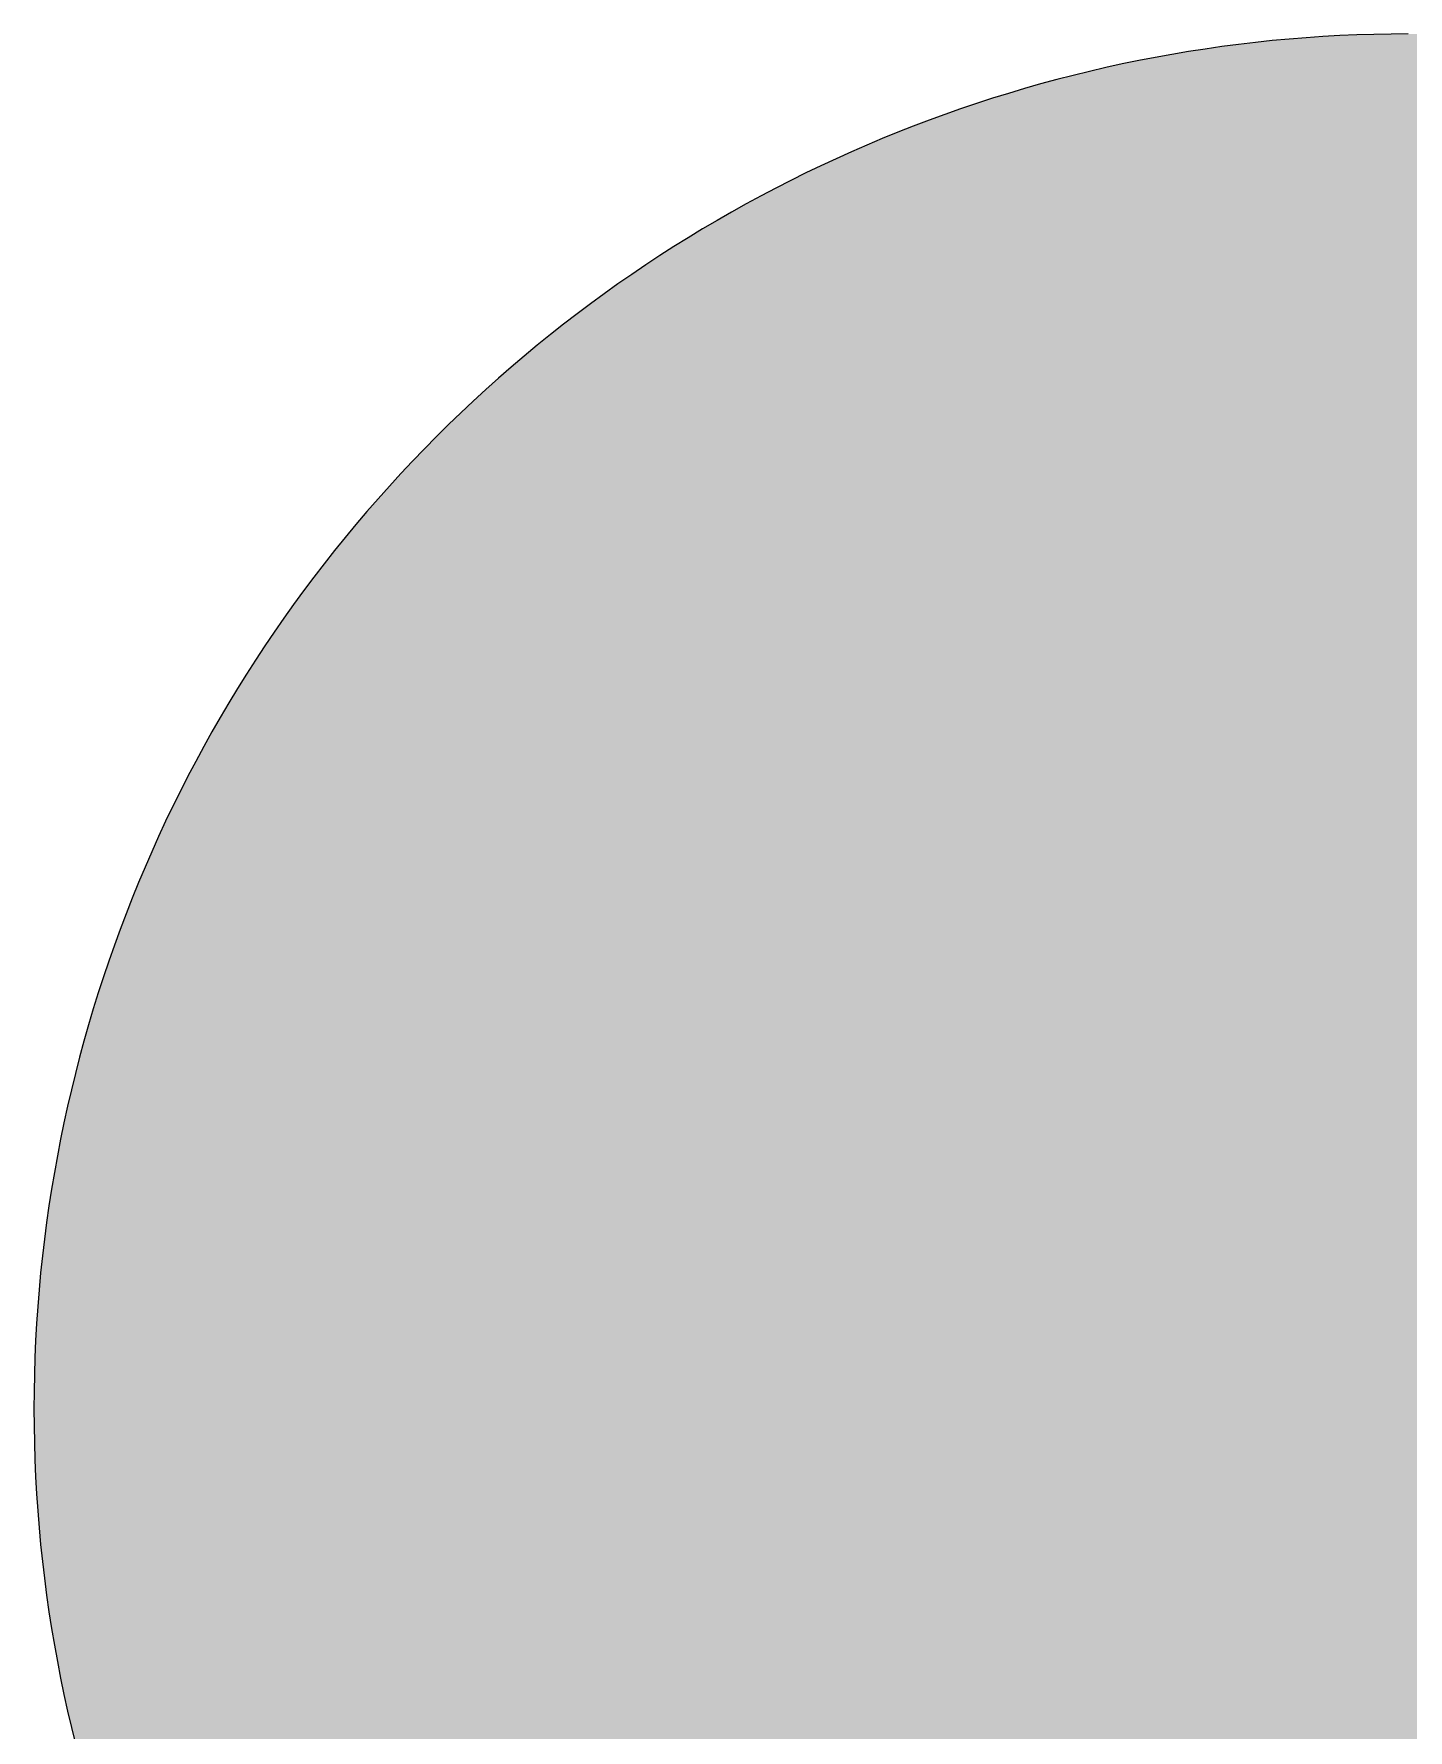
# Model space of a CAD drawing. Header units: metres. Extents: x -10.3 to 25.7, y -1.5 to 11.3.
# Drawn here: x -3.116 to 0.059, y 7.432 to 11.349 of the extents above; entities that cross this region are included whole.
import ezdxf

# ---------------------------------------------------------------- set-up
doc = ezdxf.new("R2010")
doc.units = ezdxf.units.M

msp = doc.modelspace()

# ---------------------------------------------------------------- hatches: boundary and pattern name
at = {"true_color": 0xf1efea}
msp.add_hatch(color=7, dxfattribs=at).paths.add_polyline_path([(3.234186, 8.174435), (3.233889, 8.213849), (3.233202, 8.253245), (3.231984, 8.292563), (3.230232, 8.331806), (3.228021, 8.371049), (3.225354, 8.410139), (3.222231, 8.449232), (3.218649, 8.488169), (3.214533, 8.527106), (3.209961, 8.565893), (3.204858, 8.604602), (3.199371, 8.643236), (3.19335, 8.681792), (3.186873, 8.720198), (3.17994, 8.758526), (3.172548, 8.796704), (3.1647, 8.834804), (3.156393, 8.872751), (3.14763, 8.910545), (3.138411, 8.948264), (3.128733, 8.985908), (3.118599, 9.023321), (3.107931, 9.060659), (3.096882, 9.097769), (3.085452, 9.134801), (3.073488, 9.171683), (3.061068, 9.208334), (3.048267, 9.24491), (3.034932, 9.281258), (3.021216, 9.317531), (3.007041, 9.353573), (2.992488, 9.389387), (2.977476, 9.425048), (2.962008, 9.460556), (2.946081, 9.495914), (2.929698, 9.530966), (2.912934, 9.565943), (2.895789, 9.600614), (2.878188, 9.635132), (2.860128, 9.669422), (2.841687, 9.703559), (2.82279, 9.737393), (2.803434, 9.771071), (2.783775, 9.804524), (2.763582, 9.837671), (2.743086, 9.870665), (2.722131, 9.903356), (2.700717, 9.935894), (2.678925, 9.968126), (2.656749, 10.00013), (2.63412, 10.031828), (2.611182, 10.063298), (2.587713, 10.09454), (2.563938, 10.125479), (2.539707, 10.156112), (2.51517, 10.186514), (2.490102, 10.216691), (2.464725, 10.246484), (2.43897, 10.276049), (2.412759, 10.305311), (2.386239, 10.334342), (2.359266, 10.362995), (2.331909, 10.391339), (2.304249, 10.419383), (2.27613, 10.447118), (2.247786, 10.474475), (2.219133, 10.501448), (2.190102, 10.527968), (2.16084, 10.554179), (2.131275, 10.579934), (2.101482, 10.605311), (2.071305, 10.630304), (2.040903, 10.654916), (2.01027, 10.679147), (1.979331, 10.702922), (1.948089, 10.726316), (1.916619, 10.749329), (1.884843, 10.771958), (1.852917, 10.794134), (1.820685, 10.815926), (1.788147, 10.83734), (1.755456, 10.858295), (1.722462, 10.878791), (1.689315, 10.898984), (1.655862, 10.918721), (1.622184, 10.937999), (1.58835, 10.956896), (1.554213, 10.975337), (1.519923, 10.993397), (1.485405, 11.010998), (1.450734, 11.028221), (1.415757, 11.044985), (1.380705, 11.06129), (1.345347, 11.077217), (1.309839, 11.092685), (1.274178, 11.107697), (1.238286, 11.122328), (1.202244, 11.136425), (1.166049, 11.150216), (1.129701, 11.163476), (1.093125, 11.176277), (1.056474, 11.188697), (1.019592, 11.200661), (0.98256, 11.212166), (0.945375, 11.223215), (0.908112, 11.233808), (0.870621, 11.243942), (0.833055, 11.25362), (0.795336, 11.262839), (0.757542, 11.27168), (0.719517, 11.279984), (0.681495, 11.287832), (0.643242, 11.295224), (0.604914, 11.30216), (0.566508, 11.308637), (0.528027, 11.31458), (0.489393, 11.320142), (0.450684, 11.32517), (0.411822, 11.329742), (0.37296, 11.333858), (0.334023, 11.337515), (0.29493, 11.340641), (0.255765, 11.343308), (0.216597, 11.345516), (0.177354, 11.347193), (0.137958, 11.348411), (0.098565, 11.349173), (0.059169, 11.349404), (0.019698, 11.349173), (-0.019698, 11.348411), (-0.059019, 11.347193), (-0.098262, 11.345516), (-0.137505, 11.343308), (-0.176595, 11.340641), (-0.215685, 11.337515), (-0.254622, 11.333858), (-0.293562, 11.329742), (-0.332346, 11.32517), (-0.371058, 11.320142), (-0.409689, 11.31458), (-0.448248, 11.308637), (-0.486651, 11.30216), (-0.524982, 11.295224), (-0.563157, 11.287832), (-0.601257, 11.279984), (-0.639204, 11.27168), (-0.677001, 11.262839), (-0.71472, 11.25362), (-0.752361, 11.243942), (-0.789777, 11.233808), (-0.827115, 11.223215), (-0.864222, 11.212166), (-0.901257, 11.200661), (-0.938136, 11.188697), (-0.97479, 11.176277), (-1.011366, 11.163476), (-1.047714, 11.150216), (-1.083984, 11.136425), (-1.120026, 11.122328), (-1.15584, 11.107697), (-1.191501, 11.092685), (-1.227012, 11.077217), (-1.262367, 11.06129), (-1.297497, 11.044985), (-1.332396, 11.028221), (-1.367067, 11.010998), (-1.401585, 10.993397), (-1.435875, 10.975337), (-1.470012, 10.956896), (-1.503846, 10.937999), (-1.537527, 10.918721), (-1.570977, 10.898984), (-1.604124, 10.878791), (-1.637121, 10.858295), (-1.669809, 10.83734), (-1.702347, 10.815926), (-1.734579, 10.794134), (-1.766583, 10.771958), (-1.798284, 10.749329), (-1.829754, 10.726316), (-1.860996, 10.702922), (-1.891932, 10.679147), (-1.922565, 10.654916), (-1.95297, 10.630304), (-1.983144, 10.605311), (-2.012937, 10.579934), (-2.042505, 10.554179), (-2.071764, 10.527968), (-2.100798, 10.501448), (-2.129448, 10.474475), (-2.157795, 10.447118), (-2.185911, 10.419383), (-2.213574, 10.391339), (-2.240928, 10.362995), (-2.267904, 10.334342), (-2.294421, 10.305311), (-2.320635, 10.276049), (-2.34639, 10.246484), (-2.371764, 10.216691), (-2.396757, 10.186514), (-2.421369, 10.156112), (-2.445603, 10.125479), (-2.469375, 10.09454), (-2.492769, 10.063298), (-2.515782, 10.031828), (-2.538414, 10.00013), (-2.560587, 9.968126), (-2.582382, 9.935894), (-2.603793, 9.903356), (-2.624748, 9.870665), (-2.645247, 9.837671), (-2.66544, 9.804524), (-2.685174, 9.771071), (-2.704452, 9.737393), (-2.723352, 9.703559), (-2.74179, 9.669422), (-2.75985, 9.635132), (-2.777454, 9.600614), (-2.794674, 9.565943), (-2.811438, 9.530966), (-2.827746, 9.495914), (-2.84367, 9.460556), (-2.859138, 9.425048), (-2.87415, 9.389387), (-2.888781, 9.353573), (-2.902878, 9.317531), (-2.916669, 9.281258), (-2.929929, 9.24491), (-2.94273, 9.208334), (-2.95515, 9.171683), (-2.967114, 9.134801), (-2.978622, 9.097769), (-2.989671, 9.060659), (-3.000261, 9.023321), (-3.010395, 8.985908), (-3.020073, 8.948264), (-3.029295, 8.910545), (-3.038133, 8.872751), (-3.04644, 8.834804), (-3.054288, 8.796704), (-3.06168, 8.758526), (-3.068613, 8.720198), (-3.07509, 8.681792), (-3.081033, 8.643236), (-3.086595, 8.604602), (-3.091626, 8.565893), (-3.096198, 8.527106), (-3.100311, 8.488169), (-3.103971, 8.449232), (-3.107094, 8.410139), (-3.109761, 8.371049), (-3.111972, 8.331806), (-3.113646, 8.292563), (-3.114867, 8.253245), (-3.115629, 8.213849), (-3.115857, 8.174378), (-3.115629, 8.134982), (-3.114867, 8.095586), (-3.113646, 8.05619), (-3.111972, 8.016947), (-3.109761, 7.977782), (-3.107094, 7.938614), (-3.103971, 7.899524), (-3.100311, 7.860587), (-3.096198, 7.821725), (-3.091626, 7.782863), (-3.086595, 7.744151), (-3.081033, 7.70552), (-3.07509, 7.667039), (-3.068613, 7.628633), (-3.06168, 7.590305), (-3.054288, 7.552052), (-3.04644, 7.514027), (-3.038133, 7.476005), (-3.029295, 7.438208), (-3.020073, 7.400489), (-3.010395, 7.362923), (-3.000261, 7.325432), (-2.989671, 7.288172), (-2.978622, 7.250987), (-2.967114, 7.213952), (-2.95515, 7.177073), (-2.94273, 7.140419), (-2.929929, 7.103843), (-2.916669, 7.067495), (-2.902878, 7.0313), (-2.888781, 6.995258), (-2.87415, 6.959369), (-2.859138, 6.923708), (-2.84367, 6.888197), (-2.827746, 6.852842), (-2.811438, 6.81779), (-2.794674, 6.782813), (-2.777454, 6.748142), (-2.75985, 6.713624), (-2.74179, 6.679334), (-2.723352, 6.645197), (-2.704452, 6.611363), (-2.685174, 6.577682), (-2.66544, 6.544232), (-2.645247, 6.511085), (-2.624748, 6.478088), (-2.603793, 6.4454), (-2.582382, 6.412862), (-2.560587, 6.38063), (-2.538414, 6.348701), (-2.515782, 6.316925), (-2.492769, 6.285455), (-2.469375, 6.254213), (-2.445603, 6.223277), (-2.421369, 6.192644), (-2.396757, 6.162239), (-2.371764, 6.132065), (-2.34639, 6.102272), (-2.320635, 6.072704), (-2.294421, 6.043445), (-2.267904, 6.014411), (-2.240928, 5.985761), (-2.213574, 5.957414), (-2.185911, 5.929298), (-2.157795, 5.901635), (-2.129448, 5.874281), (-2.100798, 5.847305), (-2.071764, 5.820788), (-2.042505, 5.794574), (-2.012937, 5.768819), (-1.983144, 5.743445), (-1.95297, 5.718374), (-1.922565, 5.69384), (-1.891932, 5.669606), (-1.860996, 5.645834), (-1.829754, 5.622362), (-1.798284, 5.599427), (-1.766583, 5.576795), (-1.734579, 5.554622), (-1.702347, 5.532827), (-1.669809, 5.511416), (-1.637121, 5.490461), (-1.604124, 5.469962), (-1.570977, 5.449769), (-1.537527, 5.43011), (-1.503846, 5.410757), (-1.470012, 5.391857), (-1.435875, 5.373419), (-1.401585, 5.355359), (-1.367067, 5.337755), (-1.332396, 5.32061), (-1.297497, 5.303846), (-1.262367, 5.287463), (-1.227012, 5.271539), (-1.191501, 5.256071), (-1.15584, 5.241059), (-1.120026, 5.226503), (-1.083984, 5.212331), (-1.047714, 5.198615), (-1.011366, 5.18528), (-0.97479, 5.172479), (-0.938136, 5.160059), (-0.901257, 5.148095), (-0.864222, 5.136665), (-0.827115, 5.125616), (-0.789777, 5.114948), (-0.752361, 5.104814), (-0.71472, 5.095136), (-0.677001, 5.085914), (-0.639204, 5.077151), (-0.601257, 5.068847), (-0.563157, 5.060999), (-0.524982, 5.053607), (-0.486651, 5.046671), (-0.448248, 5.040194), (-0.409689, 5.034176), (-0.371058, 5.028689), (-0.332346, 5.023583), (-0.293562, 5.019011), (-0.254622, 5.014898), (-0.215685, 5.011316), (-0.176595, 5.00819), (-0.137505, 5.005523), (-0.098262, 5.003315), (-0.059019, 5.001563), (-0.019698, 5.000342), (0.019698, 4.999658), (0.059169, 4.999427), (0.098565, 4.999658), (0.137958, 5.000342), (0.177354, 5.001563), (0.216597, 5.003315), (0.255765, 5.005523), (0.29493, 5.00819), (0.334023, 5.011316), (0.37296, 5.014898), (0.411822, 5.019011), (0.450684, 5.023583), (0.489393, 5.028689), (0.528027, 5.034176), (0.566508, 5.040194), (0.604914, 5.046671), (0.643242, 5.053607), (0.681495, 5.060999), (0.719517, 5.068847), (0.757542, 5.077151), (0.795336, 5.085914), (0.833055, 5.095136), (0.870621, 5.104814), (0.908112, 5.114948), (0.945375, 5.125616), (0.98256, 5.136665), (1.019592, 5.148095), (1.056474, 5.160059), (1.093125, 5.172479), (1.129701, 5.18528), (1.166049, 5.198615), (1.202244, 5.212331), (1.238286, 5.226503), (1.274178, 5.241059), (1.309839, 5.256071), (1.345347, 5.271539), (1.380705, 5.287463), (1.415757, 5.303846), (1.450734, 5.32061), (1.485405, 5.337755), (1.519923, 5.355359), (1.554213, 5.373419), (1.58835, 5.391857), (1.622184, 5.410757), (1.655862, 5.43011), (1.689315, 5.449769), (1.722462, 5.469962), (1.755456, 5.490461), (1.788147, 5.511416), (1.820685, 5.532827), (1.852917, 5.554622), (1.884843, 5.576795), (1.916619, 5.599427), (1.948089, 5.622362), (1.979331, 5.645834), (2.01027, 5.669606), (2.040903, 5.69384), (2.071305, 5.718374), (2.101482, 5.743445), (2.131275, 5.768819), (2.16084, 5.794574), (2.190102, 5.820788), (2.219133, 5.847305), (2.247786, 5.874281), (2.27613, 5.901635), (2.304249, 5.929298), (2.331909, 5.957414), (2.359266, 5.985761), (2.386239, 6.014411), (2.412759, 6.043445), (2.43897, 6.072704), (2.464725, 6.102272), (2.490102, 6.132065), (2.51517, 6.162239), (2.539707, 6.192644), (2.563938, 6.223277), (2.587713, 6.254213), (2.611182, 6.285455), (2.63412, 6.316925), (2.656749, 6.348701), (2.678925, 6.38063), (2.700717, 6.412862), (2.722131, 6.4454), (2.743086, 6.478088), (2.763582, 6.511085), (2.783775, 6.544232), (2.803434, 6.577682), (2.82279, 6.611363), (2.841687, 6.645197), (2.860128, 6.679334), (2.878188, 6.713624), (2.895789, 6.748142), (2.912934, 6.782813), (2.929698, 6.81779), (2.946081, 6.852842), (2.962008, 6.888197), (2.977476, 6.923708), (2.992488, 6.959369), (3.007041, 6.995258), (3.021216, 7.0313), (3.034932, 7.067495), (3.048267, 7.103843), (3.061068, 7.140419), (3.073488, 7.177073), (3.085452, 7.213952), (3.096882, 7.250987), (3.107931, 7.288172), (3.118599, 7.325432), (3.128733, 7.362923), (3.138411, 7.400489), (3.14763, 7.438208), (3.156393, 7.476005), (3.1647, 7.514027), (3.172548, 7.552052), (3.17994, 7.590305), (3.186873, 7.628633), (3.19335, 7.667039), (3.199371, 7.70552), (3.204858, 7.744151), (3.209961, 7.782863), (3.214533, 7.821725), (3.218649, 7.860587), (3.222231, 7.899524), (3.225354, 7.938614), (3.228021, 7.977782), (3.230232, 8.016947), (3.231984, 8.05619), (3.233202, 8.095586), (3.233889, 8.134982), (3.234117, 8.174378)])
at = {"true_color": 0x9b9b9b}
h = msp.add_hatch(color=253, dxfattribs=at)
h.paths.add_polyline_path([(-1.851105, 8.216771), (-1.851165, 8.21804), (-1.85109, 8.219336), (-1.85109, 8.220554), (-1.851012, 8.22185), (-1.851012, 8.223146), (-1.850937, 8.224442), (-1.850862, 8.225735), (-1.850709, 8.226956), (-1.850631, 8.228252), (-1.850481, 8.229545), (-1.850328, 8.230766), (-1.850175, 8.232062), (-1.850022, 8.233355), (-1.849869, 8.234576), (-1.849719, 8.235872), (-1.849488, 8.23709), (-1.84926, 8.238386), (-1.849032, 8.239604), (-1.848804, 8.2409), (-1.848576, 8.242118), (-1.84827, 8.243414), (-1.848042, 8.244635), (-1.847736, 8.245853), (-1.847433, 8.247071), (-1.847127, 8.248367), (-1.846821, 8.249588), (-1.84644, 8.250806), (-1.846137, 8.252024), (-1.845756, 8.253245), (-1.845375, 8.254463), (-1.844994, 8.255684), (-1.844613, 8.256902), (-1.844232, 8.258045), (-1.843773, 8.259263), (-1.843317, 8.260484), (-1.842936, 8.261627), (-1.84248, 8.262845), (-1.841946, 8.264066), (-1.841487, 8.265209), (-1.841031, 8.266352), (-1.840497, 8.26757), (-1.839963, 8.268713), (-1.839432, 8.269856), (-1.838898, 8.270999), (-1.838364, 8.272217), (-1.83783, 8.27336), (-1.837221, 8.274428), (-1.836612, 8.275571), (-1.836078, 8.276714), (-1.835469, 8.277857), (-1.834782, 8.279), (-1.834173, 8.280068), (-1.833564, 8.281211), (-1.832877, 8.282276), (-1.832193, 8.283344), (-1.831506, 8.284487), (-1.830819, 8.285552), (-1.830135, 8.28662), (-1.829448, 8.287688), (-1.828686, 8.288753), (-1.828002, 8.289821), (-1.82724, 8.290811), (-1.826478, 8.291879), (-1.825716, 8.292944), (-1.800297, 8.326814), (-1.799502, 8.327921), (-1.798665, 8.328986), (-1.797825, 8.330129), (-1.797063, 8.331272), (-1.796226, 8.33234), (-1.795386, 8.333483), (-1.794624, 8.334626), (-1.793787, 8.335769), (-1.793025, 8.336912), (-1.792188, 8.338055), (-1.791426, 8.339198), (-1.790664, 8.340341), (-1.789824, 8.341484), (-1.789062, 8.342627), (-1.7883, 8.34377), (-1.787538, 8.344913), (-1.786776, 8.346056), (-1.786014, 8.347199), (-1.785252, 8.348417), (-1.78449, 8.34956), (-1.783728, 8.350703), (-1.783044, 8.351924), (-1.782282, 8.353067), (-1.78152, 8.354285), (-1.780833, 8.355428), (-1.780071, 8.356649), (-1.779384, 8.357792), (-1.778622, 8.35901), (-1.777938, 8.360153), (-1.777251, 8.361371), (-1.776489, 8.362592), (-1.775805, 8.363735), (-1.775118, 8.364953), (-1.774431, 8.366174), (-1.773747, 8.367392), (-1.77306, 8.368535), (-1.772376, 8.369753), (-1.771689, 8.370974), (-1.771002, 8.372192), (-1.770393, 8.373413), (-1.769709, 8.374631), (-1.769022, 8.375849), (-1.768413, 8.37707), (-1.767726, 8.378288), (-1.767117, 8.379584), (-1.766508, 8.380802), (-1.765821, 8.382023), (-1.765212, 8.383241), (-1.764603, 8.384462), (-1.763994, 8.385755), (-1.763382, 8.386976), (-1.762773, 8.388194), (-1.762164, 8.38949), (-1.761555, 8.390708), (-1.760946, 8.392004), (-1.760334, 8.393225), (-1.759725, 8.394443), (-1.759191, 8.395739), (-1.758582, 8.397035), (-1.758048, 8.398253), (-1.757439, 8.399549), (-1.756905, 8.400767), (-1.756296, 8.402063), (-1.755762, 8.403359), (-1.588302, 8.788142), (-1.587513, 8.789921), (-1.586676, 8.791673), (-1.585836, 8.793425), (-1.584924, 8.79518), (-1.584009, 8.796932), (-1.583094, 8.798609), (-1.582104, 8.800283), (-1.581036, 8.80196), (-1.580046, 8.803562), (-1.578978, 8.805161), (-1.577835, 8.80676), (-1.57677, 8.808284), (-1.575627, 8.809886), (-1.574406, 8.811332), (-1.573188, 8.812856), (-1.57197, 8.814305), (-1.570749, 8.815754), (-1.569453, 8.8172), (-1.56816, 8.818571), (-1.566864, 8.819945), (-1.565493, 8.821316), (-1.564119, 8.822612), (-1.562748, 8.823905), (-1.561377, 8.825201), (-1.559928, 8.826422), (-1.558482, 8.82764), (-1.556958, 8.828858), (-1.555509, 8.830001), (-1.553985, 8.831144), (-1.552461, 8.832287), (-1.550862, 8.833355), (-1.54926, 8.834423), (-1.547736, 8.835413), (-1.546062, 8.836403), (-1.54446, 8.837393), (-1.542783, 8.838308), (-1.541184, 8.839223), (-1.539507, 8.840138), (-1.537755, 8.840975), (-1.536078, 8.841812), (-1.534326, 8.842574), (-1.532574, 8.843336), (-1.530822, 8.844023), (-1.529067, 8.844785), (-1.527315, 8.845394), (-1.525488, 8.846081), (-1.523658, 8.846615), (-1.521828, 8.847224), (-1.520001, 8.847758), (-1.518171, 8.848289), (-1.516344, 8.848748), (-1.514439, 8.849204), (-1.512534, 8.849585), (-1.510704, 8.849966), (-1.508799, 8.850272), (-1.506894, 8.850575), (-1.504989, 8.850881), (-1.503009, 8.851109), (-1.501104, 8.851262), (-1.499121, 8.851415), (-1.497216, 8.851568), (-1.495236, 8.851643), (-1.493253, 8.851718), (-1.491348, 8.851718), (-0.432939, 8.851769), (-0.431025, 8.851718), (-0.429045, 8.851643), (-0.427065, 8.851568), (-0.42516, 8.851415), (-0.423177, 8.851262), (-0.421272, 8.851109), (-0.419292, 8.850881), (-0.417387, 8.850575), (-0.415482, 8.850272), (-0.413577, 8.849966), (-0.411672, 8.849585), (-0.409842, 8.849204), (-0.407937, 8.848748), (-0.40611, 8.848289), (-0.404205, 8.847758), (-0.402375, 8.847224), (-0.400545, 8.846615), (-0.398793, 8.846081), (-0.396966, 8.845394), (-0.395211, 8.844785), (-0.393384, 8.844023), (-0.391632, 8.843336), (-0.389877, 8.842574), (-0.388203, 8.841812), (-0.386448, 8.840975), (-0.384774, 8.840138), (-0.383097, 8.839223), (-0.38142, 8.838308), (-0.379821, 8.837393), (-0.378144, 8.836403), (-0.376542, 8.835413), (-0.374943, 8.834423), (-0.373344, 8.833355), (-0.37182, 8.832287), (-0.370296, 8.831144), (-0.368772, 8.830001), (-0.367248, 8.828858), (-0.365799, 8.82764), (-0.36435, 8.826422), (-0.362904, 8.825201), (-0.361533, 8.823905), (-0.360084, 8.822612), (-0.358713, 8.821316), (-0.357417, 8.819945), (-0.356046, 8.818571), (-0.35475, 8.8172), (-0.353532, 8.815754), (-0.352236, 8.814305), (-0.351015, 8.812856), (-0.349797, 8.811332), (-0.348654, 8.809886), (-0.347511, 8.808284), (-0.346368, 8.80676), (-0.3453, 8.805161), (-0.344235, 8.803562), (-0.343167, 8.80196), (-0.342177, 8.800283), (-0.341187, 8.798609), (-0.340197, 8.796932), (-0.339282, 8.79518), (-0.338442, 8.793425), (-0.33753, 8.791673), (-0.33669, 8.789921), (-0.335928, 8.788091), (-0.168432, 8.403374), (-0.167907, 8.402063), (-0.167373, 8.400767), (-0.166764, 8.399549), (-0.16623, 8.398253), (-0.165621, 8.397035), (-0.165087, 8.395739), (-0.164478, 8.394443), (-0.163869, 8.393225), (-0.16326, 8.392004), (-0.162726, 8.390708), (-0.162117, 8.38949), (-0.161508, 8.388194), (-0.160896, 8.386976), (-0.160287, 8.385755), (-0.159678, 8.384462), (-0.158991, 8.383241), (-0.158382, 8.382023), (-0.157773, 8.380802), (-0.157086, 8.379584), (-0.156477, 8.378288), (-0.155793, 8.37707), (-0.155181, 8.375849), (-0.154497, 8.374631), (-0.153888, 8.373413), (-0.153201, 8.372192), (-0.152514, 8.370974), (-0.15183, 8.369753), (-0.151143, 8.368535), (-0.150459, 8.367392), (-0.149772, 8.366174), (-0.149085, 8.364953), (-0.148401, 8.363735), (-0.147714, 8.362592), (-0.14703, 8.361371), (-0.146343, 8.360153), (-0.145581, 8.35901), (-0.144894, 8.357792), (-0.144132, 8.356649), (-0.143448, 8.355428), (-0.142686, 8.354285), (-0.141999, 8.353067), (-0.141237, 8.351924), (-0.140475, 8.350703), (-0.139713, 8.34956), (-0.138951, 8.348417), (-0.138267, 8.347199), (-0.137505, 8.346056), (-0.136743, 8.344913), (-0.135903, 8.34377), (-0.135141, 8.342627), (-0.134379, 8.341484), (-0.133617, 8.340341), (-0.132855, 8.339198), (-0.132018, 8.338055), (-0.131256, 8.336912), (-0.130416, 8.335769), (-0.129654, 8.334626), (-0.128817, 8.333483), (-0.128055, 8.33234), (-0.127218, 8.331272), (-0.126378, 8.330129), (-0.125541, 8.328986), (-0.124701, 8.327921), (-0.123939, 8.326778), (-0.098484, 8.292959), (-0.097728, 8.291879), (-0.096966, 8.290811), (-0.096279, 8.289821), (-0.095517, 8.288753), (-0.094833, 8.287688), (-0.094071, 8.28662), (-0.093384, 8.285552), (-0.092697, 8.284487), (-0.092013, 8.283344), (-0.091326, 8.282276), (-0.090717, 8.281211), (-0.09003, 8.280068), (-0.089421, 8.279), (-0.088812, 8.277857), (-0.088203, 8.276714), (-0.087594, 8.275571), (-0.086982, 8.274428), (-0.086451, 8.27336), (-0.085839, 8.272217), (-0.085308, 8.270999), (-0.084774, 8.269856), (-0.08424, 8.268713), (-0.083784, 8.26757), (-0.08325, 8.266352), (-0.082716, 8.265209), (-0.08226, 8.264066), (-0.081801, 8.262845), (-0.081345, 8.261627), (-0.080886, 8.260484), (-0.080505, 8.259263), (-0.080049, 8.258045), (-0.079668, 8.256902), (-0.079287, 8.255684), (-0.078831, 8.254463), (-0.078525, 8.253245), (-0.078144, 8.252024), (-0.077763, 8.250806), (-0.077457, 8.249588), (-0.077154, 8.248367), (-0.076848, 8.247071), (-0.076545, 8.245853), (-0.076239, 8.244635), (-0.075933, 8.243414), (-0.075705, 8.242118), (-0.075477, 8.2409), (-0.075249, 8.239604), (-0.075021, 8.238386), (-0.07479, 8.23709), (-0.074562, 8.235872), (-0.074409, 8.234576), (-0.074259, 8.233355), (-0.074106, 8.232062), (-0.073953, 8.230766), (-0.0738, 8.229545), (-0.073647, 8.228252), (-0.073572, 8.226956), (-0.073497, 8.225735), (-0.073344, 8.224442), (-0.073344, 8.223146), (-0.073266, 8.22185), (-0.073191, 8.220554), (-0.073191, 8.219336), (-0.073116, 8.21804), (-0.073116, 8.216744), (-0.073107, 7.941602), (-0.073191, 7.938842), (-0.073266, 7.9361), (-0.073419, 7.933433), (-0.073725, 7.930766), (-0.074028, 7.928099), (-0.074334, 7.925432), (-0.07479, 7.92284), (-0.075324, 7.920251), (-0.075858, 7.917659), (-0.076467, 7.915145), (-0.077154, 7.912553), (-0.077916, 7.910117), (-0.078678, 7.9076), (-0.079593, 7.905164), (-0.080505, 7.902725), (-0.081498, 7.900361), (-0.082488, 7.898), (-0.083553, 7.895714), (-0.084696, 7.893353), (-0.085917, 7.891142), (-0.087135, 7.888856), (-0.088431, 7.886645), (-0.089802, 7.884512), (-0.091251, 7.882379), (-0.092697, 7.880321), (-0.094146, 7.878263), (-0.095745, 7.876208), (-0.097269, 7.874225), (-0.098946, 7.87232), (-0.100623, 7.870415), (-0.102375, 7.86851), (-0.104127, 7.866758), (-0.105957, 7.864928), (-0.107787, 7.863254), (-0.109692, 7.861499), (-0.111672, 7.8599), (-0.113652, 7.858301), (-0.115635, 7.856777), (-0.117693, 7.855253), (-0.119826, 7.853804), (-0.121959, 7.852433), (-0.124092, 7.851062), (-0.126303, 7.849766), (-0.128511, 7.84847), (-0.130797, 7.847327), (-0.133083, 7.846184), (-0.135447, 7.845041), (-0.137808, 7.844051), (-0.140172, 7.843061), (-0.142608, 7.842146), (-0.145047, 7.841306), (-0.147486, 7.840469), (-0.15, 7.839782), (-0.152514, 7.839098), (-0.155106, 7.838411), (-0.15762, 7.837877), (-0.160212, 7.837421), (-0.162879, 7.836965), (-0.165468, 7.836584), (-0.168135, 7.836278), (-0.170802, 7.83605), (-0.173547, 7.835897), (-0.176214, 7.835744), (-0.178956, 7.835744), (-1.745274, 7.835771), (-1.748067, 7.835744), (-1.750734, 7.835897), (-1.753476, 7.83605), (-1.756143, 7.836278), (-1.75881, 7.836584), (-1.761402, 7.836965), (-1.764069, 7.837421), (-1.766661, 7.837877), (-1.769175, 7.838411), (-1.771764, 7.839098), (-1.774281, 7.839782), (-1.776795, 7.840469), (-1.779234, 7.841306), (-1.78167, 7.842146), (-1.784109, 7.843061), (-1.786473, 7.844051), (-1.788834, 7.845041), (-1.791195, 7.846184), (-1.793481, 7.847327), (-1.795767, 7.84847), (-1.797978, 7.849766), (-1.800189, 7.851062), (-1.802322, 7.852433), (-1.804455, 7.853804), (-1.806588, 7.855253), (-1.808646, 7.856777), (-1.810626, 7.858301), (-1.812609, 7.8599), (-1.814589, 7.861499), (-1.816419, 7.863254), (-1.818324, 7.864928), (-1.820151, 7.866758), (-1.821906, 7.86851), (-1.823658, 7.870415), (-1.825335, 7.87232), (-1.826934, 7.874225), (-1.828533, 7.876208), (-1.830135, 7.878263), (-1.831581, 7.880321), (-1.83303, 7.882379), (-1.834479, 7.884512), (-1.83585, 7.886645), (-1.837146, 7.888856), (-1.838364, 7.891142), (-1.839582, 7.893353), (-1.840725, 7.895714), (-1.841793, 7.898), (-1.842861, 7.900361), (-1.843773, 7.902725), (-1.844688, 7.905164), (-1.845603, 7.9076), (-1.846365, 7.910117), (-1.847127, 7.912553), (-1.847814, 7.915145), (-1.848423, 7.917659), (-1.848957, 7.920251), (-1.849488, 7.92284), (-1.849947, 7.925432), (-1.850328, 7.928099), (-1.850631, 7.930766), (-1.850862, 7.933433), (-1.851012, 7.9361), (-1.85109, 7.938842), (-1.851165, 7.941587)])
h.paths.add_polyline_path([(-1.650024, 8.386103), (-1.504503, 8.720462), (-1.504227, 8.721113), (-1.503846, 8.721875), (-1.50354, 8.722559), (-1.503159, 8.723246), (-1.502778, 8.723933), (-1.502397, 8.724617), (-1.502016, 8.725304), (-1.501635, 8.725988), (-1.501179, 8.7266), (-1.500798, 8.727284), (-1.500342, 8.727893), (-1.499883, 8.728505), (-1.499427, 8.729114), (-1.498968, 8.729723), (-1.498512, 8.730332), (-1.497978, 8.730941), (-1.497522, 8.731475), (-1.496988, 8.732084), (-1.496454, 8.732618), (-1.49592, 8.733152), (-1.495389, 8.733686), (-1.494855, 8.73422), (-1.494321, 8.734751), (-1.493712, 8.735285), (-1.493178, 8.735744), (-1.492569, 8.736275), (-1.49196, 8.736734), (-1.491348, 8.73719), (-1.490739, 8.737649), (-1.49013, 8.738105), (-1.489521, 8.738561), (-1.488912, 8.738942), (-1.4883, 8.739401), (-1.487616, 8.739782), (-1.487007, 8.740163), (-1.48632, 8.740544), (-1.485633, 8.740925), (-1.484949, 8.741228), (-1.484262, 8.741609), (-1.483653, 8.741915), (-1.482891, 8.742221), (-1.482204, 8.742524), (-1.48152, 8.74283), (-1.480833, 8.743133), (-1.480071, 8.743364), (-1.479387, 8.743592), (-1.478625, 8.743895), (-1.477938, 8.744126), (-1.477176, 8.744276), (-1.476489, 8.744507), (-1.475727, 8.744735), (-1.474965, 8.744888), (-1.474203, 8.745038), (-1.473441, 8.745191), (-1.472679, 8.745344), (-1.471917, 8.745419), (-1.471155, 8.745572), (-1.470393, 8.74565), (-1.469631, 8.745725), (-1.468869, 8.7458), (-1.468107, 8.7458), (-1.46727, 8.745878), (-1.466508, 8.745878), (-1.465746, 8.745878), (-0.458487, 8.745938), (-0.457773, 8.745878), (-0.456933, 8.745878), (-0.456171, 8.7458), (-0.455409, 8.7458), (-0.454647, 8.745725), (-0.45381, 8.74565), (-0.453048, 8.745572), (-0.452286, 8.745419), (-0.451524, 8.745344), (-0.450762, 8.745191), (-0.45, 8.745038), (-0.449238, 8.744888), (-0.448551, 8.744735), (-0.447789, 8.744507), (-0.447027, 8.744276), (-0.446343, 8.744126), (-0.445581, 8.743895), (-0.444819, 8.743592), (-0.444132, 8.743364), (-0.443448, 8.743133), (-0.442686, 8.74283), (-0.441999, 8.742524), (-0.441312, 8.742221), (-0.440628, 8.741915), (-0.439941, 8.741609), (-0.439257, 8.741228), (-0.43857, 8.740925), (-0.437961, 8.740544), (-0.437274, 8.740163), (-0.43659, 8.739782), (-0.435978, 8.739401), (-0.435369, 8.738942), (-0.434685, 8.738561), (-0.434073, 8.738105), (-0.433464, 8.737649), (-0.432855, 8.73719), (-0.432246, 8.736734), (-0.431712, 8.736275), (-0.431103, 8.735744), (-0.430494, 8.735285), (-0.42996, 8.734751), (-0.429426, 8.73422), (-0.428817, 8.733686), (-0.428283, 8.733152), (-0.427827, 8.732618), (-0.427293, 8.732084), (-0.426759, 8.731475), (-0.426225, 8.730941), (-0.425769, 8.730332), (-0.42531, 8.729723), (-0.424854, 8.729114), (-0.424398, 8.728505), (-0.423939, 8.727893), (-0.423483, 8.727284), (-0.423024, 8.7266), (-0.422643, 8.725988), (-0.422262, 8.725304), (-0.421881, 8.724617), (-0.4215, 8.723933), (-0.421119, 8.723246), (-0.420738, 8.722559), (-0.420435, 8.721875), (-0.420054, 8.721113), (-0.419748, 8.720426), (-0.274191, 8.386103)], flags=16)
h.paths.add_polyline_path([(-1.745274, 7.793435), (-1.491273, 7.793435), (-1.491273, 7.560602), (-1.491348, 7.55891), (-1.491426, 7.557311), (-1.491501, 7.555709), (-1.491654, 7.554032), (-1.491807, 7.552433), (-1.492035, 7.550909), (-1.492341, 7.54931), (-1.492569, 7.547786), (-1.49295, 7.546184), (-1.493331, 7.54466), (-1.493712, 7.543136), (-1.494168, 7.54169), (-1.494627, 7.540166), (-1.495158, 7.538717), (-1.495692, 7.537268), (-1.496301, 7.535822), (-1.496913, 7.534451), (-1.497597, 7.533002), (-1.498284, 7.531631), (-1.498968, 7.53026), (-1.49973, 7.528964), (-1.500492, 7.527593), (-1.501332, 7.526297), (-1.502169, 7.525076), (-1.503009, 7.523783), (-1.503921, 7.522562), (-1.504836, 7.521344), (-1.505826, 7.520123), (-1.506819, 7.51898), (-1.507809, 7.517837), (-1.508799, 7.516772), (-1.509867, 7.515629), (-1.51101, 7.514561), (-1.512075, 7.513571), (-1.513218, 7.512503), (-1.514439, 7.511591), (-1.515582, 7.510598), (-1.5168, 7.509686), (-1.518018, 7.508771), (-1.519314, 7.507931), (-1.520535, 7.507094), (-1.521906, 7.506257), (-1.523202, 7.505495), (-1.524495, 7.504733), (-1.525869, 7.503971), (-1.52724, 7.503284), (-1.528686, 7.502675), (-1.53006, 7.502066), (-1.531506, 7.501454), (-1.532955, 7.500923), (-1.534401, 7.500389), (-1.535925, 7.49993), (-1.537449, 7.499474), (-1.538898, 7.499093), (-1.540422, 7.498712), (-1.542021, 7.498331), (-1.543545, 7.498025), (-1.545147, 7.497797), (-1.546746, 7.497569), (-1.548348, 7.497416), (-1.549947, 7.497263), (-1.551546, 7.497113), (-1.553148, 7.497113), (-1.554825, 7.497035), (-1.681773, 7.497104), (-1.68345, 7.497113), (-1.685049, 7.497113), (-1.686726, 7.497263), (-1.688325, 7.497416), (-1.689927, 7.497569), (-1.691451, 7.497797), (-1.69305, 7.498025), (-1.694574, 7.498331), (-1.696176, 7.498712), (-1.6977, 7.499093), (-1.699224, 7.499474), (-1.70067, 7.49993), (-1.702194, 7.500389), (-1.703643, 7.500923), (-1.705089, 7.501454), (-1.706538, 7.502066), (-1.707909, 7.502675), (-1.709358, 7.503284), (-1.710729, 7.503971), (-1.7121, 7.504733), (-1.713396, 7.505495), (-1.714767, 7.506257), (-1.716063, 7.507094), (-1.717281, 7.507931), (-1.718577, 7.508771), (-1.719798, 7.509686), (-1.721016, 7.510598), (-1.722159, 7.511591), (-1.723377, 7.512503), (-1.72452, 7.513571), (-1.725588, 7.514561), (-1.726731, 7.515629), (-1.727799, 7.516772), (-1.728789, 7.517837), (-1.729854, 7.51898), (-1.730769, 7.520123), (-1.731759, 7.521344), (-1.732674, 7.522562), (-1.733589, 7.523783), (-1.734426, 7.525076), (-1.735266, 7.526297), (-1.736103, 7.527593), (-1.736865, 7.528964), (-1.737627, 7.53026), (-1.738389, 7.531631), (-1.739076, 7.533002), (-1.739685, 7.534451), (-1.740294, 7.535822), (-1.740903, 7.537268), (-1.741437, 7.538717), (-1.741971, 7.540166), (-1.742427, 7.54169), (-1.742886, 7.543136), (-1.743342, 7.54466), (-1.743648, 7.546184), (-1.744029, 7.547786), (-1.744332, 7.54931), (-1.744563, 7.550909), (-1.744791, 7.552433), (-1.745019, 7.554032), (-1.745094, 7.555709), (-1.745247, 7.557311), (-1.745325, 7.55891), (-1.745325, 7.560587)], flags=16)
h.paths.add_polyline_path([(-0.432939, 7.793435), (-0.178941, 7.793435), (-0.178941, 7.560602), (-0.179034, 7.55891), (-0.179034, 7.557311), (-0.179184, 7.555709), (-0.179337, 7.554032), (-0.17949, 7.552433), (-0.179718, 7.550909), (-0.179946, 7.54931), (-0.180252, 7.547786), (-0.180633, 7.546184), (-0.180939, 7.54466), (-0.181395, 7.543136), (-0.181851, 7.54169), (-0.18231, 7.540166), (-0.182844, 7.538717), (-0.183375, 7.537268), (-0.183987, 7.535822), (-0.184596, 7.534451), (-0.185205, 7.533002), (-0.185892, 7.531631), (-0.186654, 7.53026), (-0.187416, 7.528964), (-0.188178, 7.527593), (-0.18894, 7.526297), (-0.189777, 7.525076), (-0.190692, 7.523783), (-0.191607, 7.522562), (-0.192519, 7.521344), (-0.193434, 7.520123), (-0.194424, 7.51898), (-0.195492, 7.517837), (-0.196482, 7.516772), (-0.19755, 7.515629), (-0.198615, 7.514561), (-0.199758, 7.513571), (-0.200901, 7.512503), (-0.202044, 7.511591), (-0.203265, 7.510598), (-0.204483, 7.509686), (-0.205704, 7.508771), (-0.206922, 7.507931), (-0.208218, 7.507094), (-0.209514, 7.506257), (-0.210885, 7.505495), (-0.212181, 7.504733), (-0.213552, 7.503971), (-0.214923, 7.503284), (-0.216294, 7.502675), (-0.217743, 7.502066), (-0.219189, 7.501454), (-0.220638, 7.500923), (-0.222087, 7.500389), (-0.223611, 7.49993), (-0.225057, 7.499474), (-0.226581, 7.499093), (-0.228105, 7.498712), (-0.229707, 7.498331), (-0.231231, 7.498025), (-0.23283, 7.497797), (-0.234354, 7.497569), (-0.235953, 7.497416), (-0.237555, 7.497263), (-0.239232, 7.497113), (-0.240831, 7.497113), (-0.242508, 7.497035), (-0.369441, 7.497104), (-0.371133, 7.497113), (-0.372732, 7.497113), (-0.374334, 7.497263), (-0.375933, 7.497416), (-0.377535, 7.497569), (-0.379134, 7.497797), (-0.380733, 7.498025), (-0.382257, 7.498331), (-0.383781, 7.498712), (-0.385305, 7.499093), (-0.386829, 7.499474), (-0.388353, 7.49993), (-0.389802, 7.500389), (-0.391326, 7.500923), (-0.392775, 7.501454), (-0.394221, 7.502066), (-0.395592, 7.502675), (-0.396966, 7.503284), (-0.398412, 7.503971), (-0.399708, 7.504733), (-0.401079, 7.505495), (-0.402375, 7.506257), (-0.403671, 7.507094), (-0.404967, 7.507931), (-0.40626, 7.508771), (-0.407481, 7.509686), (-0.408699, 7.510598), (-0.409842, 7.511591), (-0.411063, 7.512503), (-0.412128, 7.513571), (-0.413271, 7.514561), (-0.414339, 7.515629), (-0.415404, 7.516772), (-0.416472, 7.517837), (-0.417462, 7.51898), (-0.418452, 7.520123), (-0.419445, 7.521344), (-0.420357, 7.522562), (-0.421272, 7.523783), (-0.422112, 7.525076), (-0.422949, 7.526297), (-0.423786, 7.527593), (-0.424548, 7.528964), (-0.42531, 7.53026), (-0.425997, 7.531631), (-0.426684, 7.533002), (-0.427368, 7.534451), (-0.427977, 7.535822), (-0.428589, 7.537268), (-0.42912, 7.538717), (-0.429654, 7.540166), (-0.430113, 7.54169), (-0.430569, 7.543136), (-0.43095, 7.54466), (-0.431331, 7.546184), (-0.431712, 7.547786), (-0.432018, 7.54931), (-0.432246, 7.550909), (-0.432474, 7.552433), (-0.432627, 7.554032), (-0.43278, 7.555709), (-0.43293, 7.557311), (-0.43293, 7.55891), (-0.433008, 7.560587)], flags=16)

# ---------------------------------------------------------------- linework, layer by layer
at = {"color": 7, "true_color": 0xf1efea}
msp.add_lwpolyline([(0.059169, 11.349404), (0.019698, 11.349173), (-0.019698, 11.348411), (-0.059019, 11.347193), (-0.098262, 11.345516), (-0.137505, 11.343308), (-0.176595, 11.340641), (-0.215685, 11.337515), (-0.254622, 11.333858), (-0.293562, 11.329742), (-0.332346, 11.32517), (-0.371058, 11.320142), (-0.409689, 11.31458), (-0.448248, 11.308637), (-0.486651, 11.30216), (-0.524982, 11.295224), (-0.563157, 11.287832), (-0.601257, 11.279984), (-0.639204, 11.27168), (-0.677001, 11.262839), (-0.71472, 11.25362), (-0.752361, 11.243942), (-0.789777, 11.233808), (-0.827115, 11.223215), (-0.864222, 11.212166), (-0.901257, 11.200661), (-0.938136, 11.188697), (-0.97479, 11.176277), (-1.011366, 11.163476), (-1.047714, 11.150216), (-1.083984, 11.136425), (-1.120026, 11.122328), (-1.15584, 11.107697), (-1.191501, 11.092685), (-1.227012, 11.077217), (-1.262367, 11.06129), (-1.297497, 11.044985), (-1.332396, 11.028221), (-1.367067, 11.010998), (-1.401585, 10.993397), (-1.435875, 10.975337), (-1.470012, 10.956896), (-1.503846, 10.937999), (-1.537527, 10.918721), (-1.570977, 10.898984), (-1.604124, 10.878791), (-1.637121, 10.858295), (-1.669809, 10.83734), (-1.702347, 10.815926), (-1.734579, 10.794134), (-1.766583, 10.771958), (-1.798284, 10.749329), (-1.829754, 10.726316), (-1.860996, 10.702922), (-1.891932, 10.679147), (-1.922565, 10.654916), (-1.95297, 10.630304), (-1.983144, 10.605311), (-2.012937, 10.579934), (-2.042505, 10.554179), (-2.071764, 10.527968), (-2.100798, 10.501448), (-2.129448, 10.474475), (-2.157795, 10.447118), (-2.185911, 10.419383), (-2.213574, 10.391339), (-2.240928, 10.362995), (-2.267904, 10.334342), (-2.294421, 10.305311), (-2.320635, 10.276049), (-2.34639, 10.246484), (-2.371764, 10.216691), (-2.396757, 10.186514), (-2.421369, 10.156112), (-2.445603, 10.125479), (-2.469375, 10.09454), (-2.492769, 10.063298), (-2.515782, 10.031828), (-2.538414, 10.00013), (-2.560587, 9.968126), (-2.582382, 9.935894), (-2.603793, 9.903356), (-2.624748, 9.870665), (-2.645247, 9.837671), (-2.66544, 9.804524), (-2.685174, 9.771071), (-2.704452, 9.737393), (-2.723352, 9.703559), (-2.74179, 9.669422), (-2.75985, 9.635132), (-2.777454, 9.600614), (-2.794674, 9.565943), (-2.811438, 9.530966), (-2.827746, 9.495914), (-2.84367, 9.460556), (-2.859138, 9.425048), (-2.87415, 9.389387), (-2.888781, 9.353573), (-2.902878, 9.317531), (-2.916669, 9.281258), (-2.929929, 9.24491), (-2.94273, 9.208334), (-2.95515, 9.171683), (-2.967114, 9.134801), (-2.978622, 9.097769), (-2.989671, 9.060659), (-3.000261, 9.023321), (-3.010395, 8.985908), (-3.020073, 8.948264), (-3.029295, 8.910545), (-3.038133, 8.872751), (-3.04644, 8.834804), (-3.054288, 8.796704), (-3.06168, 8.758526), (-3.068613, 8.720198), (-3.07509, 8.681792), (-3.081033, 8.643236), (-3.086595, 8.604602), (-3.091626, 8.565893), (-3.096198, 8.527106), (-3.100311, 8.488169), (-3.103971, 8.449232), (-3.107094, 8.410139), (-3.109761, 8.371049), (-3.111972, 8.331806), (-3.113646, 8.292563), (-3.114867, 8.253245), (-3.115629, 8.213849), (-3.115857, 8.174378), (-3.115629, 8.134982), (-3.114867, 8.095586), (-3.113646, 8.05619), (-3.111972, 8.016947), (-3.109761, 7.977782), (-3.107094, 7.938614), (-3.103971, 7.899524), (-3.100311, 7.860587), (-3.096198, 7.821725), (-3.091626, 7.782863), (-3.086595, 7.744151), (-3.081033, 7.70552), (-3.07509, 7.667039), (-3.068613, 7.628633), (-3.06168, 7.590305), (-3.054288, 7.552052), (-3.04644, 7.514027), (-3.038133, 7.476005), (-3.029295, 7.438208), (-3.020073, 7.400489)], dxfattribs=at)

doc.saveas('drawing.dxf')
